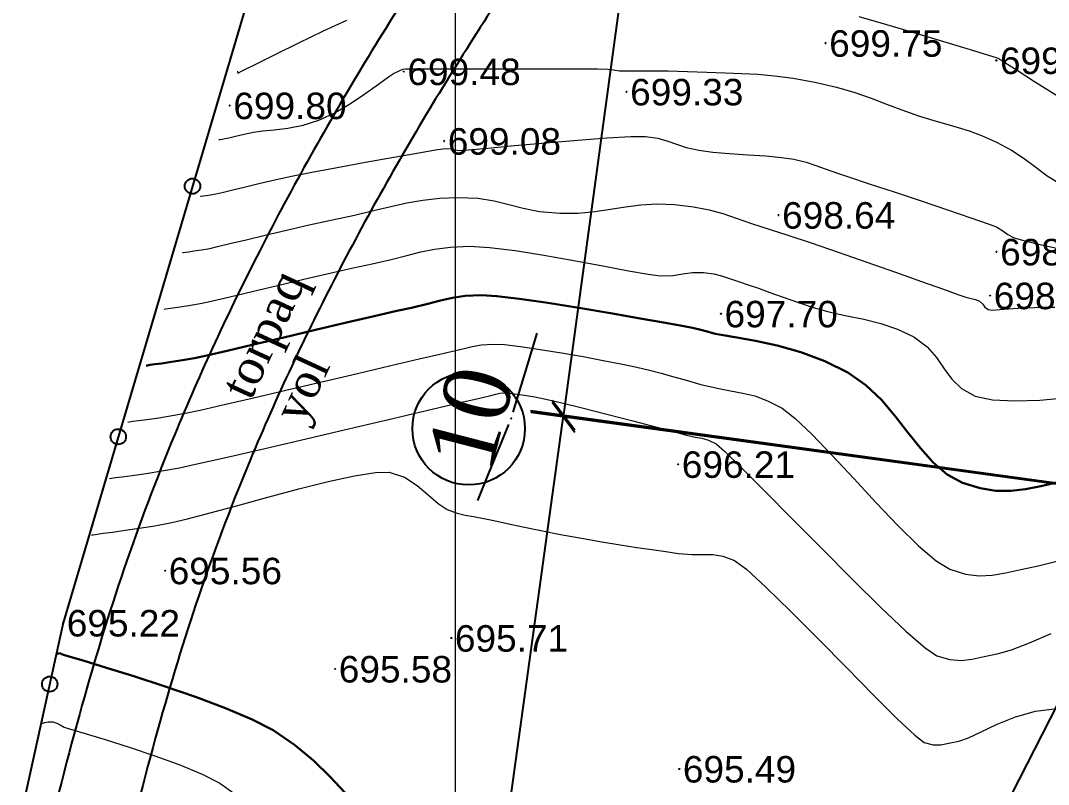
# Model space of a CAD drawing. Header units: feet. Extents: x 3381 to 684025, y 675186 to 4375940.
# Drawn here: x 682072.53 to 682111.31, y 4375722.53 to 4375751.35 of the extents above; entities that cross this region are included whole.
import ezdxf

# ---------------------------------------------------------------- set-up
doc = ezdxf.new("R2010")
doc.units = ezdxf.units.FT
doc.header["$MEASUREMENT"] = 0
doc.header["$PDMODE"] = 34
doc.header["$PDSIZE"] = 0.01
doc.linetypes.add('DUZ', pattern=[0])
doc.layers.get('0').update_dxf_attribs({"linetype": 'CONTINUOUS'})
doc.layers.get('Defpoints').update_dxf_attribs({"linetype": 'CONTINUOUS'})
for name, color, linetype in [('0_Point_Height', 2, 'CONTINUOUS'), ('0_Point_Point', 7, 'CONTINUOUS'), ('Layer8', 7, 'CONTINUOUS'), ('Lep-Stolb', 7, 'CONTINUOUS'), ('Yazilar', 7, 'CONTINUOUS')]:
    doc.layers.add(name, color=color, linetype=linetype)
for name, color, linetype, lineweight in [('ANA HORIZONTAL', 24, 'CONTINUOUS', 30), ('HORIZANTAL', 24, 'CONTINUOUS', 13), ('km setka', 170, 'CONTINUOUS', 15)]:
    doc.layers.add(name, color=color, linetype=linetype, lineweight=lineweight)
doc.styles.get("Standard").update_dxf_attribs({"font": 'arial.ttf', "height": 2})
doc.styles.add('style5', font='arialazlat.ttf', dxfattribs={"height": 400})
doc.dimstyles.new('ISO-25', dxfattribs={"dimtxt": 2, "dimasz": 1, "dimexe": 1.25, "dimexo": 0.625, "dimtad": 1, "dimtxsty": 'Standard', "dimblk": 'OBLIQUE', "dimcen": 2.5, "dimadec": 0, "dimazin": 0, "dimtfac": 1, "dimtmove": 0, "dimatfit": 3, "dimldrblk": 'OBLIQUE', "dimfxl": 1, "dimarcsym": 0})

# ---------------------------------------------------------------- blocks, each defined once
blk = doc.blocks.new('_Oblique')
at = {"color": 0, "linetype": 'ByBlock', "lineweight": -2}
blk.add_line((-0.5, -0.5), (0.5, 0.5), dxfattribs=at)
blk = doc.blocks.new('*D49')
at = {"color": 0, "lineweight": -2, "transparency": 16777216}
for p, q in [((682129.951, 4375746.543), (682126.341, 4375748.391)), ((682127.453, 4375747.822), (682084.453, 4375663.822)), ((682086.951, 4375662.543), (682083.341, 4375664.391))]:
    blk.add_line(p, q, dxfattribs=at)
at = {"layer": 'Defpoints', "color": 0, "lineweight": 18, "transparency": 16777216}
for p in [(682130.507, 4375746.258), (682084.453, 4375663.822), (682087.507, 4375662.258)]:
    blk.add_point(p, dxfattribs=at)
at = {"color": 0, "lineweight": -2, "transparency": 16777216}
for p, rotation in [((682127.453, 4375747.822), 62.89187712919826), ((682084.453, 4375663.822), 242.8918771291982)]:
    blk.add_blockref('_Oblique', p, dxfattribs=dict(at, rotation=rotation))
at = {"color": 0, "lineweight": 18, "transparency": 16777216, "insert": (682103.974, 4375705.964), "char_height": 2, "attachment_point": 5, "rotation": 62.8919}
blk.add_mtext('94,37', dxfattribs=at)
blk = doc.blocks.new('*D27')
at = {"color": 0, "lineweight": -2, "transparency": 16777216}
for p, q in [((682125.561, 4375738.405), (682118.647, 4375741.944)), ((682084.713, 4375672.911), (682119.76, 4375741.375)), ((682090.514, 4375669.942), (682083.601, 4375673.481))]:
    blk.add_line(p, q, dxfattribs=at)
at = {"layer": 'Defpoints', "color": 0, "lineweight": 18, "transparency": 16777216}
for p in [(682119.76, 4375741.375), (682126.117, 4375738.12), (682091.07, 4375669.657)]:
    blk.add_point(p, dxfattribs=at)
at = {"color": 0, "lineweight": -2, "transparency": 16777216}
for p, rotation in [((682119.76, 4375741.375), 62.89187712935262), ((682084.713, 4375672.911), 242.8918771293526)]:
    blk.add_blockref('_Oblique', p, dxfattribs=dict(at, rotation=rotation))
at = {"color": 0, "lineweight": 18, "transparency": 16777216, "insert": (682102.004, 4375710.301), "char_height": 2, "attachment_point": 5, "rotation": 62.8919}
blk.add_mtext('{\\fArial|b0|i0|c238|p34;77.0}', dxfattribs=at)
blk = doc.blocks.new('*D51')
at = {"color": 0, "lineweight": -2, "transparency": 16777216}
for p, q in [((682086.85, 4375691.674), (682093.015, 4375736.452)), ((682142.545, 4375729.632), (682091.777, 4375736.622)), ((682136.38, 4375684.854), (682085.612, 4375691.845))]:
    blk.add_line(p, q, dxfattribs=at)
at = {"layer": 'Defpoints', "color": 0, "lineweight": 18, "transparency": 16777216}
for p in [(682093.015, 4375736.452), (682143.164, 4375729.547), (682136.999, 4375684.769)]:
    blk.add_point(p, dxfattribs=at)
at = {"color": 0, "lineweight": -2, "transparency": 16777216}
for p, rotation in [((682093.015, 4375736.452), 82.16029596032769), ((682086.85, 4375691.674), 262.1602959603277)]:
    blk.add_blockref('_Oblique', p, dxfattribs=dict(at, rotation=rotation))
at = {"color": 0, "lineweight": 20, "transparency": 16777216, "insert": (682088.302, 4375714.288), "char_height": 2, "attachment_point": 5, "rotation": 82.1603}
blk.add_mtext('{\\fArial|b0|i0|c238|p34;45.20}', dxfattribs=at)
blk = doc.blocks.new('*D58')
at = {"color": 0, "lineweight": -2, "transparency": 16777216}
for p, q in [((682093.018, 4375736.387), (682101.309, 4375797.237)), ((682140.826, 4375791.852), (682100.07, 4375797.406)), ((682132.534, 4375731.002), (682091.779, 4375736.556))]:
    blk.add_line(p, q, dxfattribs=at)
at = {"layer": 'Defpoints', "color": 0, "lineweight": 18, "transparency": 16777216}
for p in [(682101.309, 4375797.237), (682141.445, 4375791.768), (682133.153, 4375730.918)]:
    blk.add_point(p, dxfattribs=at)
at = {"color": 0, "lineweight": -2, "transparency": 16777216}
for p, rotation in [((682101.309, 4375797.237), 82.24063511177357), ((682093.018, 4375736.387), 262.2406351117736)]:
    blk.add_blockref('_Oblique', p, dxfattribs=dict(at, rotation=rotation))
at = {"color": 0, "lineweight": 25, "transparency": 16777216, "insert": (682095.532, 4375767.034), "char_height": 2, "attachment_point": 5, "rotation": 82.2406}
blk.add_mtext('{\\fArial|b0|i0|c238|p34;61.40}', dxfattribs=at)

msp = doc.modelspace()

# ---------------------------------------------------------------- hatches: boundary and pattern name
at = {"lineweight": 25}
h = msp.add_hatch(dxfattribs=at)
h.set_pattern_fill('GRASS', color=3)
h.set_pattern_definition([(90, (1292.8779, 801.1559), (-0.707106781, 0.707106781), [0.1875, -1.226713563]), (45, (1292.8779, 801.1559), (-0.70710678119, 0.70710678119), [0.1875, -0.8125]), (135, (1292.8779, 801.1559), (-0.70710678119, -0.70710678119), [0.1875, -0.8125])])
edge = h.paths.add_edge_path(flags=16)
edge.add_arc((682105.84865, 4375677.65053), 3.56005, 0, 360)
edge = h.paths.add_edge_path()
edge.add_arc((682171.50499, 4375648.56641), 2.12139, 0, 360)
edge = h.paths.add_edge_path()
edge.add_line((682108.64083, 4375679.85909), (682113.17785, 4375679.2513))
edge.add_line((682113.17785, 4375679.2513), (682113.56487, 4375682.14026))
edge.add_line((682113.56487, 4375682.14026), (682106.23846, 4375683.12958))
edge.add_line((682106.23846, 4375683.12958), (682108.37957, 4375698.98567))
edge.add_line((682108.37957, 4375698.98567), (682116.75234, 4375697.85506))
edge.add_line((682116.75234, 4375697.85506), (682117.47927, 4375703.23835))
edge.add_line((682117.47927, 4375703.23835), (682112.82744, 4375703.90955))
edge.add_line((682112.82744, 4375703.90955), (682113.64144, 4375709.55112))
edge.add_line((682113.64144, 4375709.55112), (682121.76329, 4375708.39762))
edge.add_line((682121.76329, 4375708.39762), (682125.50927, 4375735.51285))
edge.add_line((682125.50927, 4375735.51285), (682125.60219, 4375736.20243))
edge.add_line((682125.60219, 4375736.20243), (682125.33204, 4375735.70925))
edge.add_line((682125.33204, 4375735.70925), (682087.79442, 4375662.37994))
edge.add_line((682087.79442, 4375662.37994), (682179.38919, 4375634.50327))
edge.add_line((682179.38919, 4375634.50327), (682211.24714, 4375715.14369))
edge.add_line((682211.24714, 4375715.14369), (682204.13671, 4375717.86497))
edge.add_line((682204.13671, 4375717.86497), (682202.38248, 4375713.28135))
edge.add_line((682202.38248, 4375713.28135), (682194.01839, 4375716.21455))
edge.add_arc((682353.44716, 4375651.32986), 172.12656, 157.8545463, 159.3177752)
edge.add_line((682192.41352, 4375712.12231), (682205.77828, 4375710.32554))
edge.add_line((682205.77828, 4375710.32554), (682205.03612, 4375705.07767))
edge.add_line((682205.03612, 4375705.07767), (682191.70717, 4375706.88497))
edge.add_arc((682192.00748, 4375703.74409), 3.15521, 95.461516, 167.592502)
edge.add_line((682188.92597, 4375704.42203), (682188.92597, 4375703.46651))
edge.add_line((682188.92597, 4375703.46651), (682190.59285, 4375703.86026))
edge.add_line((682190.59285, 4375703.86026), (682196.1848, 4375702.88131))
edge.add_line((682196.1848, 4375702.88131), (682194.23476, 4375689.69784))
edge.add_line((682194.23476, 4375689.69784), (682194.01539, 4375689.69784))
edge.add_line((682194.01539, 4375689.69784), (682188.92597, 4375690.41529))
edge.add_line((682188.92597, 4375690.41529), (682189.53759, 4375695.78319))
edge.add_line((682189.53759, 4375695.78319), (682194.64022, 4375695.08381))
edge.add_line((682194.64022, 4375695.08381), (682194.99134, 4375697.64556))
edge.add_line((682194.99134, 4375697.64556), (682189.81164, 4375698.35551))
edge.add_line((682189.81164, 4375698.35551), (682190.40706, 4375703.44416))
edge.add_line((682190.40706, 4375703.44416), (682188.82623, 4375703.23511))
edge.add_line((682188.82623, 4375703.23511), (682186.77022, 4375687.26853))
edge.add_line((682186.77022, 4375687.26853), (682195.50641, 4375686.05974))
edge.add_line((682195.50641, 4375686.05974), (682194.6758, 4375678.70417))
edge.add_line((682194.6758, 4375678.70417), (682185.8926, 4375679.91946))
edge.add_line((682185.8926, 4375679.91946), (682185.51355, 4375677.26908))
edge.add_line((682185.51355, 4375677.26908), (682179.38594, 4375678.07251))
edge.add_arc((682178.94963, 4375668.08203), 10, 87.499348, 110.778603)
edge.add_line((682175.40205, 4375677.43161), (682185.15133, 4375676.00548))
edge.add_line((682185.15133, 4375676.00548), (682184.52449, 4375672.51119))
edge.add_line((682184.52449, 4375672.51119), (682181.21386, 4375673.03668))
edge.add_line((682181.21386, 4375673.03668), (682181.60716, 4375676.11085))
edge.add_line((682181.60716, 4375676.11085), (682179.07598, 4375676.44567))
edge.add_line((682179.07598, 4375676.44567), (682178.67102, 4375673.38414))
edge.add_line((682178.67102, 4375673.38414), (682175.34696, 4375673.82383))
edge.add_line((682175.34696, 4375673.82383), (682175.69974, 4375676.92142))
edge.add_line((682175.69974, 4375676.92142), (682174.90535, 4375677.22773))
edge.add_arc((682179.11889, 4375667.86943), 10.26312, 114.239473, 179.009552)
edge.add_line((682168.8573, 4375668.04684), (682168.50755, 4375665.41112))
edge.add_line((682168.50755, 4375665.41112), (682165.52104, 4375665.73781))
edge.add_line((682165.52104, 4375665.73781), (682164.64008, 4375660.87508))
edge.add_line((682164.64008, 4375660.87508), (682155.93104, 4375662.08826))
edge.add_line((682155.93104, 4375662.08826), (682156.6183, 4375666.98879))
edge.add_line((682156.6183, 4375666.98879), (682149.69258, 4375667.90781))
edge.add_line((682149.69258, 4375667.90781), (682150.12707, 4375671.18217))
edge.add_arc((682147.15314, 4375671.5768), 3, 352.441183, 442.140201)
edge.add_line((682147.56339, 4375674.54862), (682135.67766, 4375676.1894))
edge.add_line((682135.67766, 4375676.1894), (682134.40637, 4375666.77204))
edge.add_line((682134.40637, 4375666.77204), (682127.10306, 4375667.7505))
edge.add_line((682127.10306, 4375667.7505), (682128.35698, 4375677.19999))
edge.add_line((682128.35698, 4375677.19999), (682125.34172, 4375677.62181))
edge.add_line((682125.34172, 4375677.62181), (682124.08043, 4375668.11674))
edge.add_line((682124.08043, 4375668.11674), (682122.65018, 4375668.39147))
edge.add_line((682122.65018, 4375668.39147), (682111.9298, 4375669.93498))
edge.add_line((682111.9298, 4375669.93498), (682112.97868, 4375677.76458))
edge.add_line((682112.97868, 4375677.76458), (682109.35793, 4375678.24963))
edge.add_arc((682105.84865, 4375677.65053), 3.56005, 9.687955, 38.343389)

# ---------------------------------------------------------------- linework, layer by layer
at = {"linetype": 'Continuous'}
for p, q in [((682083.37443, 4375759.81322, 701.692), (682074.13843, 4375728.62322, 695.222)), ((682074.13843, 4375728.62322, 695.222), (682070.13743, 4375710.39222, 691.756))]:
    msp.add_line(p, q, dxfattribs=at)
for centre in [(682079.01816, 4375745.1021, 698.64035), (682076.21813, 4375735.64639, 696.67887), (682073.63136, 4375726.31271, 694.78274)]:
    msp.add_circle(centre, 0.29093, dxfattribs=at)
at = {"color": 7, "linetype": 'DUZ', "lineweight": 25}
msp.add_circle((682089.43787, 4375735.95172), 2.12139, dxfattribs=at)
at = {"linetype": 'Continuous'}
for points, knots in [([(682144.2371, 4375847.69828), (682140.29707, 4375843.93476), (682139.76844, 4375843.8841), (682138.1795, 4375843.72455), (682137.11618, 4375843.60815), (682134.16459, 4375843.20137), (682132.28721, 4375842.84728), (682129.50944, 4375841.96905), (682128.55818, 4375841.59843), (682127.06742, 4375840.86053), (682126.50774, 4375840.54444), (682125.34719, 4375839.7892), (682124.75925, 4375839.34203), (682123.64409, 4375838.3926), (682123.11455, 4375837.88911), (682121.87222, 4375836.61759), (682121.1822, 4375835.83127), (682120.07163, 4375834.51295), (682119.63766, 4375833.98302), (682118.78112, 4375832.9366), (682118.35626, 4375832.41599), (682117.09011, 4375830.86076), (682116.25725, 4375829.83274), (682113.77786, 4375826.76516), (682112.15055, 4375824.74214), (682109.24161, 4375821.14688), (682107.96531, 4375819.57649), (682105.9296, 4375817.09787), (682105.18796, 4375816.20007), (682103.7552, 4375814.47859), (682103.06621, 4375813.65622), (682101.83801, 4375812.20181), (682101.3039, 4375811.57299), (682099.93488, 4375809.97161), (682099.06121, 4375808.96653), (682097.6296, 4375807.02532), (682097.04287, 4375806.11502), (682096.27726, 4375804.46159), (682096.02846, 4375803.75824), (682095.7949, 4375802.63578), (682095.74076, 4375802.24251), (682095.6925, 4375801.44855), (682095.69769, 4375801.05288), (682095.81731, 4375799.45328), (682096.13245, 4375798.28), (682096.84504, 4375796.43621), (682097.18126, 4375795.72893), (682097.90715, 4375794.39278), (682098.29835, 4375793.76113), (682099.58602, 4375791.83852), (682100.53351, 4375790.64489), (682101.99756, 4375788.71109), (682102.54847, 4375787.96048), (682103.54946, 4375786.42926), (682103.99705, 4375785.65223), (682104.66704, 4375784.18163), (682104.90856, 4375783.49474), (682105.2539, 4375782.05931), (682105.35849, 4375781.31761), (682105.43659, 4375779.72053), (682105.39002, 4375778.86657), (682105.12613, 4375777.18655), (682104.9097, 4375776.35567), (682104.11395, 4375774.12164), (682103.3823, 4375772.76934), (682101.90954, 4375770.62195), (682101.25568, 4375769.79366), (682099.8649, 4375768.18612), (682099.12595, 4375767.40306), (682097.6244, 4375765.85115), (682096.86272, 4375765.08242), (682095.54027, 4375763.69749), (682094.97594, 4375763.08956), (682093.88113, 4375761.83702), (682093.35256, 4375761.19774), (682091.81294, 4375759.25084), (682090.84789, 4375757.91422), (682089.14861, 4375755.4504), (682088.40069, 4375754.32901), (682086.93143, 4375752.06003), (682086.21268, 4375750.91376), (682084.11186, 4375747.43948), (682082.7852, 4375745.07599), (682080.38948, 4375740.38692), (682079.31023, 4375738.06646), (682077.64653, 4375734.04156), (682077.01015, 4375732.35781), (682075.85186, 4375728.9521), (682075.32971, 4375727.23479), (682074.31638, 4375723.60658), (682073.83398, 4375721.69403), (682073.05055, 4375718.40156), (682072.73537, 4375717.0245), (682072.12211, 4375714.25992), (682071.8269, 4375712.87189), (682071.40237, 4375710.69926), (682071.25651, 4375709.92443), (682071.01815, 4375708.52395), (682070.92279, 4375707.90521), (682070.6827, 4375705.94091), (682070.60708, 4375704.59715), (682070.60955, 4375701.5807), (682070.73105, 4375699.90873), (682071.17097, 4375696.61696), (682071.48729, 4375694.99789), (682072.12733, 4375692.28219), (682072.4207, 4375691.17378), (682072.98571, 4375689.17575), (682073.25166, 4375688.28289), (682073.74463, 4375686.66938), (682073.9706, 4375685.93864), (682074.46629, 4375684.46529), (682074.73554, 4375683.7249), (682075.19132, 4375682.63384), (682075.34793, 4375682.28101), (682075.85045, 4375681.22715), (682076.21174, 4375680.56605), (682076.89272, 4375679.29623), (682077.21256, 4375678.68703), (682077.61114, 4375677.78522), (682077.73215, 4375677.48084), (682077.91917, 4375676.92728), (682077.98956, 4375676.67996), (682078.11248, 4375676.15587), (682078.16452, 4375675.88265), (682078.29851, 4375675.04651), (682078.36116, 4375674.45563), (682076.17623, 4375670.04245)], [0, 0, 0, 0, 1.50418249, 1.50418249, 4.51254746, 4.51254746, 9.89702319, 9.89702319, 12.79583428, 12.79583428, 14.60405864, 14.60405864, 16.66224442, 16.66224442, 18.7204302, 18.7204302, 21.69220953, 21.69220953, 23.69053724, 23.69053724, 25.68886496, 25.68886496, 29.68552039, 29.68552039, 37.67883125, 37.67883125, 43.85862334, 43.85862334, 47.33872292, 47.33872292, 50.47918144, 50.47918144, 52.8430932, 52.8430932, 56.45242189, 56.45242189, 59.34335298, 59.34335298, 61.30171676, 61.30171676, 62.31071449, 62.31071449, 63.31971222, 63.31971222, 66.42673932, 66.42673932, 68.50177048, 68.50177048, 70.57680165, 70.57680165, 75.09225917, 75.09225917, 77.98438324, 77.98438324, 80.8765073, 80.8765073, 83.36814814, 83.36814814, 85.85978899, 85.85978899, 88.69384556, 88.69384556, 91.52790213, 91.52790213, 96.50440373, 96.50440373, 99.81374781, 99.81374781, 103.12309189, 103.12309189, 106.35990714, 106.35990714, 108.77868165, 108.77868165, 111.19745617, 111.19745617, 116.03500519, 116.03500519, 120.02585804, 120.02585804, 124.01671089, 124.01671089, 131.99841659, 131.99841659, 139.53884338, 139.53884338, 144.84051633, 144.84051633, 150.14218929, 150.14218929, 155.992549, 155.992549, 160.21259926, 160.21259926, 164.43264953, 164.43264953, 166.77754007, 166.77754007, 168.58402847, 168.58402847, 172.42370481, 172.42370481, 177.22117892, 177.22117892, 182.01865303, 182.01865303, 185.38454571, 185.38454571, 188.14037737, 188.14037737, 190.39729052, 190.39729052, 192.65420367, 192.65420367, 193.73588978, 193.73588978, 195.899262, 195.899262, 198.06263421, 198.06263421, 199.19008418, 199.19008418, 200.13488005, 200.13488005, 201.07967592, 201.07967592, 202.92393297, 202.92393297, 202.92393297, 202.92393297]), ([(682148.13984, 4375841.22832), (682140.57789, 4375840.94793), (682140.04842, 4375840.89718), (682138.47082, 4375840.73861), (682137.4335, 4375840.6244), (682134.63311, 4375840.23599), (682132.92502, 4375839.90516), (682130.50767, 4375839.13685), (682129.69966, 4375838.8184), (682128.45043, 4375838.19611), (682127.98173, 4375837.92825), (682126.83305, 4375837.16997), (682126.16226, 4375836.62399), (682124.85191, 4375835.40001), (682124.21459, 4375834.72372), (682122.95098, 4375833.28867), (682122.32501, 4375832.52911), (682120.17786, 4375829.90807), (682118.69893, 4375828.08249), (682115.77137, 4375824.45718), (682114.32202, 4375822.65654), (682109.93506, 4375817.23432), (682106.95843, 4375813.59228), (682103.2393, 4375809.2193), (682102.75495, 4375808.65667), (682101.81337, 4375807.54728), (682101.3572, 4375806.99742), (682100.36985, 4375805.70849), (682099.87251, 4375804.97277), (682099.18603, 4375803.6539), (682098.95911, 4375803.06796), (682098.77073, 4375802.228), (682098.73184, 4375801.96773), (682098.69553, 4375801.43902), (682098.69754, 4375801.1633), (682098.78158, 4375800.05347), (682099.01209, 4375799.15107), (682099.56336, 4375797.72454), (682099.80816, 4375797.19627), (682100.34562, 4375796.1762), (682100.63968, 4375795.68129), (682101.7233, 4375794.00084), (682102.6157, 4375792.85456), (682104.13396, 4375790.8635), (682104.74698, 4375790.04798), (682105.91683, 4375788.31199), (682106.47203, 4375787.39429), (682107.21844, 4375785.84017), (682107.46508, 4375785.24472), (682107.87509, 4375784.01009), (682108.03633, 4375783.37933), (682108.39323, 4375781.46499), (682108.46252, 4375780.1595), (682108.29199, 4375777.75846), (682108.09094, 4375776.66363), (682107.48914, 4375774.55318), (682107.08798, 4375773.53399), (682106.13389, 4375771.59502), (682105.58229, 4375770.67422), (682104.20193, 4375768.65865), (682103.3384, 4375767.59373), (682101.55387, 4375765.58768), (682100.63311, 4375764.64262), (682098.96706, 4375762.9364), (682098.21721, 4375762.1701), (682097.04051, 4375760.89488), (682096.5956, 4375760.39146), (682095.72367, 4375759.35623), (682095.29759, 4375758.82711), (682094.0432, 4375757.21068), (682093.23881, 4375756.09424), (682091.71197, 4375753.88537), (682090.98519, 4375752.79773), (682089.56394, 4375750.60876), (682088.86917, 4375749.50432), (682086.83959, 4375746.1613), (682085.55953, 4375743.89304), (682083.18277, 4375739.27737), (682082.08616, 4375736.92993), (682080.43219, 4375732.92666), (682079.81545, 4375731.29268), (682078.693, 4375727.98517), (682078.18429, 4375726.30813), (682077.18685, 4375722.72576), (682076.70716, 4375720.81636), (682075.93606, 4375717.56267), (682075.62984, 4375716.22284), (682075.0382, 4375713.54989), (682074.75509, 4375712.21519), (682074.33998, 4375710.0889), (682074.19074, 4375709.29426), (682073.95771, 4375707.9064), (682073.86855, 4375707.30854), (682073.73143, 4375706.11511), (682073.68185, 4375705.51473), (682073.58717, 4375703.70644), (682073.59617, 4375702.49135), (682073.78528, 4375699.3577), (682074.06557, 4375697.44874), (682074.85544, 4375693.6417), (682075.36276, 4375691.74259), (682076.1087, 4375689.20227), (682076.30257, 4375688.56123), (682076.69561, 4375687.28328), (682076.89327, 4375686.65421), (682077.28818, 4375685.49172), (682077.48301, 4375684.95547), (682077.83466, 4375684.08156), (682077.98278, 4375683.73675), (682078.26454, 4375683.1298), (682078.39613, 4375682.86391), (682078.67573, 4375682.32033), (682078.82252, 4375682.0448), (682079.27361, 4375681.20401), (682079.58894, 4375680.62482), (682080.11413, 4375679.55305), (682080.33102, 4375679.07318), (682080.65067, 4375678.23002), (682080.76811, 4375677.87711), (682080.96495, 4375677.15828), (682081.04315, 4375676.80107), (682081.23749, 4375675.74247), (682081.31422, 4375675.05395), (682081.39258, 4375674.31233), (682081.40108, 4375674.23118), (682083.13525, 4375669.9191)], [0, 0, 0, 0, 1.51957611, 1.51957611, 4.55872833, 4.55872833, 9.9305937, 9.9305937, 12.83759759, 12.83759759, 14.69894656, 14.69894656, 17.5962721, 17.5962721, 20.49359765, 20.49359765, 23.43076478, 23.43076478, 30.54060622, 30.54060622, 37.65044766, 37.65044766, 51.87013054, 51.87013054, 53.94334194, 53.94334194, 56.01655335, 56.01655335, 58.83977512, 58.83977512, 61.18670147, 61.18670147, 62.25702302, 62.25702302, 63.32734457, 63.32734457, 66.42634071, 66.42634071, 68.26824966, 68.26824966, 70.11015862, 70.11015862, 74.62152986, 74.62152986, 77.5950003, 77.5950003, 80.56847075, 80.56847075, 82.30435529, 82.30435529, 84.04023983, 84.04023983, 87.51200891, 87.51200891, 90.50402704, 90.50402704, 93.49604516, 93.49604516, 96.48806328, 96.48806328, 100.37217303, 100.37217303, 104.25628277, 104.25628277, 107.51770119, 107.51770119, 109.61842715, 109.61842715, 111.71915311, 111.71915311, 115.92060502, 115.92060502, 119.85879174, 119.85879174, 123.79697846, 123.79697846, 131.6733519, 131.6733519, 139.55348137, 139.55348137, 144.89442108, 144.89442108, 150.2353608, 150.2353608, 156.19039195, 156.19039195, 160.321983, 160.321983, 164.45357405, 164.45357405, 166.89996081, 166.89996081, 168.79712584, 168.79712584, 170.69429086, 170.69429086, 174.48862091, 174.48862091, 180.48890562, 180.48890562, 186.48919033, 186.48919033, 188.50869587, 188.50869587, 190.52820141, 190.52820141, 192.32294697, 192.32294697, 193.52533008, 193.52533008, 194.47871195, 194.47871195, 195.43209382, 195.43209382, 197.33885755, 197.33885755, 198.78437633, 198.78437633, 199.75902855, 199.75902855, 200.73368078, 200.73368078, 202.68298523, 202.68298523, 202.92393297, 202.92393297, 202.92393297, 202.92393297])]:
    msp.add_open_spline(points, degree=3, knots=knots, dxfattribs=at)
at = {"layer": '0_Point_Point'}
for p in [(682102.90443, 4375750.49822, 699.754), (682109.34743, 4375749.84622, 699.981), (682086.99143, 4375749.42822, 699.481), (682095.39543, 4375748.66222, 699.328), (682080.42343, 4375748.14322, 699.802), (682088.51543, 4375746.80322, 699.076), (682101.12843, 4375744.01222, 698.637), (682109.35543, 4375742.62522, 698.853), (682109.11443, 4375740.97322, 698.58), (682098.95643, 4375740.28822, 697.697), (682091.04643, 4375736.33722, 696.239), (682097.34443, 4375734.60822, 696.212), (682077.98543, 4375730.59522, 695.562), (682074.13843, 4375728.62322, 695.222), (682088.78243, 4375728.05122, 695.714), (682084.40243, 4375726.88722, 695.582), (682097.38343, 4375723.11322, 695.487)]:
    msp.add_point(p, dxfattribs=at)
at = {"layer": 'ANA HORIZONTAL', "color": 32, "lineweight": 30}
for points, elevation in [([(682077.26446, 4375738.33208), (682077.31437, 4375738.33966), (682077.42023, 4375738.355), (682077.59405, 4375738.37899), (682077.8535, 4375738.41425), (682078.22158, 4375738.46672), (682078.63734, 4375738.53252), (682079.09978, 4375738.61599), (682079.55531, 4375738.71439), (682080.32517, 4375738.89112), (682081.3233, 4375739.12468), (682082.46365, 4375739.39357), (682083.66016, 4375739.67629), (682084.82678, 4375739.95135), (682085.87746, 4375740.19725), (682086.72615, 4375740.39248), (682087.28679, 4375740.51555), (682087.89516, 4375740.65541), (682088.37936, 4375740.78165), (682088.82284, 4375740.88533), (682089.30905, 4375740.9575), (682089.92144, 4375740.98919), (682090.49072, 4375740.95316), (682091.35532, 4375740.84813), (682092.4225, 4375740.69284), (682093.59956, 4375740.50601), (682094.79377, 4375740.30638), (682095.9124, 4375740.11267), (682096.86274, 4375739.94361), (682097.55207, 4375739.81794), (682097.88766, 4375739.75438), (682098.19575, 4375739.68548), (682098.4382, 4375739.6203), (682098.74258, 4375739.53472), (682099.03665, 4375739.48007), (682099.55956, 4375739.39618), (682100.25815, 4375739.2697), (682101.07927, 4375739.08723), (682101.96978, 4375738.83542), (682102.87652, 4375738.50089), (682103.74635, 4375738.07027), (682104.42239, 4375737.59396), (682105.00862, 4375737.03417), (682105.53059, 4375736.42646), (682106.01385, 4375735.80637), (682106.48393, 4375735.20942), (682106.96638, 4375734.67117), (682107.48674, 4375734.22716), (682108.07055, 4375733.91292), (682108.73686, 4375733.70477), (682109.33197, 4375733.60913), (682109.88975, 4375733.6049), (682110.44409, 4375733.671), (682111.02886, 4375733.78633), (682111.67794, 4375733.92981)], 697.5), ([(682073.88216, 4375727.45552), (682073.88839, 4375727.45655), (682073.91266, 4375727.46095), (682073.9639, 4375727.46957), (682074.01877, 4375727.47405), (682074.08341, 4375727.4467), (682074.14899, 4375727.41427), (682074.36183, 4375727.35263), (682074.92964, 4375727.18631), (682075.77166, 4375726.93294), (682076.80715, 4375726.61009), (682077.95536, 4375726.23537), (682079.13553, 4375725.82639), (682080.26693, 4375725.40074), (682081.26879, 4375724.97602), (682082.06037, 4375724.56983), (682082.86354, 4375724.02535), (682083.57997, 4375723.42555), (682084.21386, 4375722.81253), (682084.76942, 4375722.2284)], 695)]:
    msp.add_lwpolyline(points, dxfattribs=dict(at, elevation=elevation))
at = {"layer": 'HORIZANTAL', "color": 32, "linetype": 'Continuous', "lineweight": 13}
for points, elevation in [([(682104.163, 4375751.50314), (682104.99068, 4375751.26214), (682106.0551, 4375750.94915), (682107.19102, 4375750.61252), (682108.23324, 4375750.30055), (682109.01654, 4375750.06157), (682109.37569, 4375749.94391), (682109.54445, 4375749.85716), (682109.67135, 4375749.77236), (682109.83146, 4375749.66643), (682110.13663, 4375749.47249), (682110.78931, 4375749.05608), (682111.65465, 4375748.50562)], 700), ([(682080.71838, 4375749.43432), (682080.71976, 4375749.42614), (682080.72621, 4375749.38979), (682080.73258, 4375749.3658), (682080.92208, 4375749.46164), (682081.42854, 4375749.71775), (682082.16302, 4375750.08494), (682083.03657, 4375750.51405), (682083.96023, 4375750.95588), (682084.84506, 4375751.36126)], 700), ([(682080.009, 4375746.8561), (682080.02315, 4375746.85821), (682080.06358, 4375746.86398), (682080.14274, 4375746.8755), (682080.24978, 4375746.89334), (682080.38295, 4375746.92474), (682080.63617, 4375746.98658), (682080.96471, 4375747.06411), (682081.32383, 4375747.14255), (682081.66657, 4375747.18868), (682082.10554, 4375747.22767), (682082.61971, 4375747.28792), (682083.18805, 4375747.39783), (682083.78952, 4375747.58581), (682084.34085, 4375747.84773), (682084.93737, 4375748.20044), (682085.52043, 4375748.58559), (682086.03143, 4375748.94483), (682086.41171, 4375749.2198), (682086.60267, 4375749.35217), (682086.83496, 4375749.46499), (682086.96035, 4375749.51747), (682087.05299, 4375749.52301), (682087.37598, 4375749.52363), (682088.22205, 4375749.52491), (682089.41978, 4375749.5264), (682090.79775, 4375749.52763), (682092.18453, 4375749.52814), (682093.40869, 4375749.52745), (682094.29881, 4375749.52512), (682094.68347, 4375749.52066), (682094.84356, 4375749.49999), (682094.96995, 4375749.47429), (682095.13004, 4375749.45264), (682095.34207, 4375749.44872), (682095.74886, 4375749.45007), (682096.30559, 4375749.45146), (682096.96744, 4375749.44765), (682097.6896, 4375749.43341), (682098.42723, 4375749.40352), (682099.11341, 4375749.37325), (682099.7396, 4375749.35082), (682100.34862, 4375749.32043), (682100.98325, 4375749.26626), (682101.6863, 4375749.17251), (682102.50058, 4375749.02334), (682103.31288, 4375748.8332), (682104.00788, 4375748.62961), (682104.62513, 4375748.41646), (682105.20418, 4375748.19761), (682105.7846, 4375747.97694), (682106.40596, 4375747.75831), (682106.99289, 4375747.57527), (682107.47625, 4375747.43896), (682107.90489, 4375747.31969), (682108.32764, 4375747.18775), (682108.79334, 4375747.01344), (682109.35084, 4375746.76706), (682109.91534, 4375746.46183), (682110.39616, 4375746.13951), (682110.83332, 4375745.81322), (682111.26683, 4375745.49606), (682111.7367, 4375745.20115)], 699.5), ([(682079.32287, 4375744.72509), (682079.35224, 4375744.7295), (682079.41681, 4375744.73859), (682079.52808, 4375744.75372), (682079.70277, 4375744.77905), (682079.96228, 4375744.824), (682080.18303, 4375744.87373), (682080.54415, 4375744.96156), (682081.01676, 4375745.07708), (682081.57196, 4375745.2099), (682082.18086, 4375745.34961), (682082.81457, 4375745.4858), (682083.52314, 4375745.62558), (682084.47556, 4375745.80547), (682085.54864, 4375746.00308), (682086.61916, 4375746.19602), (682087.5639, 4375746.36189), (682088.25966, 4375746.4783), (682088.58323, 4375746.52285), (682088.7645, 4375746.50562), (682088.90861, 4375746.46909), (682089.09086, 4375746.44417), (682089.42046, 4375746.46791), (682090.15625, 4375746.53531), (682091.17342, 4375746.63068), (682092.34715, 4375746.73834), (682093.55265, 4375746.8426), (682094.66509, 4375746.92778), (682095.55966, 4375746.97821), (682096.11156, 4375746.97818), (682096.58048, 4375746.90782), (682096.94773, 4375746.80468), (682097.28104, 4375746.6844), (682097.64814, 4375746.56262), (682098.11674, 4375746.45499), (682098.64436, 4375746.38568), (682099.28275, 4375746.33169), (682099.96998, 4375746.28558), (682100.64415, 4375746.23989), (682101.24332, 4375746.18719), (682101.70559, 4375746.12003), (682102.17476, 4375746.00583), (682102.53383, 4375745.88648), (682102.88946, 4375745.75087), (682103.34829, 4375745.58793), (682103.80254, 4375745.43809), (682104.54985, 4375745.19138), (682105.48604, 4375744.88154), (682106.50696, 4375744.54231), (682107.50842, 4375744.20742), (682108.38626, 4375743.91063), (682109.0363, 4375743.68566), (682109.35439, 4375743.56626), (682109.5954, 4375743.42124), (682109.77579, 4375743.28249), (682110.02057, 4375743.15151), (682110.33524, 4375743.06066), (682110.94072, 4375742.91278), (682111.73892, 4375742.73207)], 699), ([(682078.63673, 4375742.59409), (682078.67219, 4375742.59945), (682078.74846, 4375742.61037), (682078.87609, 4375742.6278), (682079.07057, 4375742.65461), (682079.35194, 4375742.69731), (682079.67478, 4375742.75466), (682079.96691, 4375742.81968), (682080.43139, 4375742.93192), (682081.03869, 4375743.08073), (682081.75927, 4375743.25548), (682082.56358, 4375743.44554), (682083.42211, 4375743.64028), (682084.30531, 4375743.82905), (682085.12824, 4375744.00891), (682085.8474, 4375744.17978), (682086.49545, 4375744.33536), (682087.10502, 4375744.46932), (682087.70875, 4375744.57534), (682088.3393, 4375744.6471), (682089.0293, 4375744.6783), (682089.78705, 4375744.6459), (682090.4031, 4375744.54767), (682090.94876, 4375744.41289), (682091.49534, 4375744.27083), (682092.11418, 4375744.15076), (682092.87657, 4375744.08195), (682093.57116, 4375744.08681), (682094.20018, 4375744.14354), (682094.78767, 4375744.22946), (682095.35767, 4375744.32187), (682095.93424, 4375744.39806), (682096.54141, 4375744.43535), (682097.20322, 4375744.41105), (682097.92539, 4375744.32387), (682098.50989, 4375744.20864), (682099.02377, 4375744.06547), (682099.53404, 4375743.89448), (682100.10773, 4375743.69578), (682100.81187, 4375743.46947), (682101.47449, 4375743.2577), (682102.35556, 4375742.96145), (682103.37835, 4375742.60916), (682104.46614, 4375742.22926), (682105.54217, 4375741.8502), (682106.52972, 4375741.50042), (682107.35205, 4375741.20836), (682107.93243, 4375741.00246), (682108.19411, 4375740.91116), (682108.39512, 4375740.86017), (682108.55877, 4375740.82421), (682108.71679, 4375740.75819), (682108.83581, 4375740.65), (682108.91549, 4375740.53743), (682109.0371, 4375740.45024), (682109.215, 4375740.4283), (682109.47871, 4375740.44379), (682109.805, 4375740.4734), (682110.17067, 4375740.49382), (682110.47773, 4375740.50634), (682110.80298, 4375740.52398), (682111.15872, 4375740.53612), (682111.55729, 4375740.53216)], 698.5), ([(682077.9506, 4375740.46309), (682077.99968, 4375740.4705), (682078.10523, 4375740.48561), (682078.28187, 4375740.50974), (682078.55104, 4375740.54685), (682078.94046, 4375740.60595), (682079.38728, 4375740.68532), (682079.77783, 4375740.77061), (682080.42729, 4375740.92223), (682081.26484, 4375741.12137), (682082.2197, 4375741.34926), (682083.22105, 4375741.58709), (682084.19809, 4375741.81607), (682085.08003, 4375742.01741), (682085.79605, 4375742.1723), (682086.51923, 4375742.33604), (682087.10851, 4375742.48803), (682087.63133, 4375742.62103), (682088.15512, 4375742.72781), (682088.74732, 4375742.80112), (682089.47537, 4375742.83374), (682090.22456, 4375742.79269), (682091.18742, 4375742.67195), (682092.27843, 4375742.49734), (682093.41206, 4375742.29467), (682094.50279, 4375742.08976), (682095.46508, 4375741.90843), (682096.21343, 4375741.77648), (682096.66229, 4375741.71973), (682097.1355, 4375741.73503), (682097.51902, 4375741.79197), (682097.88232, 4375741.84383), (682098.29488, 4375741.84391), (682098.68257, 4375741.79059), (682098.98184, 4375741.71351), (682099.27805, 4375741.61281), (682099.65655, 4375741.48862), (682099.98378, 4375741.38186), (682100.36728, 4375741.2463), (682100.80595, 4375741.08731), (682101.2987, 4375740.91025), (682101.84446, 4375740.72045), (682102.44213, 4375740.52328), (682103.07219, 4375740.35126), (682103.7115, 4375740.21358), (682104.35359, 4375740.08065), (682104.99195, 4375739.92285), (682105.62011, 4375739.71058), (682106.23157, 4375739.41423), (682106.73549, 4375739.03951), (682107.09445, 4375738.62987), (682107.3821, 4375738.21227), (682107.67211, 4375737.81371), (682108.03813, 4375737.46115), (682108.55383, 4375737.18158), (682109.20563, 4375737.03961), (682110.04636, 4375736.9978), (682110.98567, 4375737.03033), (682111.9332, 4375737.11142)], 698), ([(682076.57833, 4375736.20108), (682076.63907, 4375736.2103), (682076.76793, 4375736.22897), (682076.9795, 4375736.25817), (682077.2953, 4375736.3011), (682077.74333, 4375736.36496), (682078.2494, 4375736.44506), (682078.81228, 4375736.54665), (682079.31165, 4375736.65369), (682080.1594, 4375736.84625), (682081.26632, 4375737.10261), (682082.5432, 4375737.40104), (682083.90082, 4375737.71983), (682085.24997, 4375738.03725), (682086.50143, 4375738.33158), (682087.56598, 4375738.58109), (682088.35442, 4375738.76407), (682088.77752, 4375738.8588), (682089.22278, 4375738.96323), (682089.57062, 4375739.05271), (682089.91941, 4375739.1167), (682090.36751, 4375739.14464), (682090.78535, 4375739.12067), (682091.39264, 4375739.04939), (682092.1295, 4375738.94268), (682092.93604, 4375738.81244), (682093.7524, 4375738.67056), (682094.51869, 4375738.52893), (682095.17504, 4375738.39944), (682095.77731, 4375738.27059), (682096.2651, 4375738.15568), (682096.69483, 4375738.04405), (682097.12291, 4375737.92504), (682097.60577, 4375737.788), (682098.19982, 4375737.62226), (682098.80814, 4375737.47626), (682099.32321, 4375737.38), (682099.78554, 4375737.29518), (682100.23563, 4375737.1835), (682100.71399, 4375737.00664), (682101.26113, 4375736.72631), (682101.74948, 4375736.35209), (682102.39231, 4375735.73661), (682103.1464, 4375734.95096), (682103.96854, 4375734.06621), (682104.81551, 4375733.15347), (682105.64409, 4375732.28382), (682106.41106, 4375731.52834), (682107.07319, 4375730.95813), (682107.58727, 4375730.64426), (682108.17776, 4375730.46675), (682108.69977, 4375730.40308), (682109.19459, 4375730.42754), (682109.70351, 4375730.51443), (682110.2678, 4375730.63806), (682110.92875, 4375730.77272), (682111.62454, 4375730.94703)], 697), ([(682075.89219, 4375734.07007), (682075.96378, 4375734.08094), (682076.11563, 4375734.10294), (682076.36496, 4375734.13735), (682076.73711, 4375734.18794), (682077.26508, 4375734.2632), (682077.86146, 4375734.35759), (682078.52478, 4375734.47731), (682079.1291, 4375734.60671), (682080.16861, 4375734.84196), (682081.52763, 4375735.1553), (682083.09046, 4375735.51894), (682084.74138, 4375735.90512), (682086.36473, 4375736.28606), (682087.84478, 4375736.634), (682089.06585, 4375736.92115), (682089.91225, 4375737.11976), (682090.26826, 4375737.20205), (682090.46279, 4375737.24884), (682090.6179, 4375737.28438), (682090.81358, 4375737.30008), (682091.07164, 4375737.28232), (682091.45718, 4375737.22923), (682091.93313, 4375737.14767), (682092.46242, 4375737.0445), (682092.95219, 4375736.93087), (682093.72193, 4375736.73876), (682094.65411, 4375736.49983), (682095.63122, 4375736.24579), (682096.53576, 4375736.00831), (682097.25021, 4375735.81909), (682097.65706, 4375735.7098), (682097.98125, 4375735.63624), (682098.24052, 4375735.58918), (682098.48778, 4375735.52057), (682098.77591, 4375735.38235), (682099.09077, 4375735.10605), (682099.72364, 4375734.48536), (682100.59843, 4375733.60573), (682101.63905, 4375732.55261), (682102.7694, 4375731.41144), (682103.9134, 4375730.26767), (682104.99495, 4375729.20675), (682105.93796, 4375728.31414), (682106.66634, 4375727.67527), (682107.104, 4375727.3756), (682107.59108, 4375727.23727), (682108.01775, 4375727.208), (682108.4337, 4375727.25684), (682108.88865, 4375727.35286), (682109.43229, 4375727.46511), (682109.91997, 4375727.60942), (682110.59596, 4375727.87618), (682111.41326, 4375728.22248)], 696.5), ([(682075.20605, 4375731.93907), (682075.27451, 4375731.94949), (682075.41837, 4375731.97053), (682075.65143, 4375732.00304), (682075.99406, 4375732.04957), (682076.47292, 4375732.1158), (682077.00706, 4375732.19487), (682077.5955, 4375732.29088), (682078.23728, 4375732.40797), (682078.83575, 4375732.54715), (682079.68968, 4375732.77307), (682080.72305, 4375733.05629), (682081.85987, 4375733.36737), (682083.02413, 4375733.67686), (682084.13983, 4375733.95533), (682085.13097, 4375734.17332), (682085.92153, 4375734.30141), (682086.43553, 4375734.31014), (682087.01223, 4375734.11701), (682087.49657, 4375733.80556), (682087.91197, 4375733.44962), (682088.28181, 4375733.12301), (682088.62951, 4375732.89955), (682089.00138, 4375732.76305), (682089.30616, 4375732.69177), (682089.61917, 4375732.64077), (682090.01577, 4375732.56512), (682090.39095, 4375732.48218), (682090.88621, 4375732.37459), (682091.48313, 4375732.2483), (682092.16328, 4375732.10929), (682092.90823, 4375731.9635), (682093.69956, 4375731.81689), (682094.46659, 4375731.68318), (682095.15746, 4375731.56971), (682095.782, 4375731.47292), (682096.35003, 4375731.38924), (682096.87137, 4375731.3151), (682097.35583, 4375731.24693), (682097.8586, 4375731.20525), (682098.27307, 4375731.2067), (682098.64798, 4375731.20208), (682099.03206, 4375731.14221), (682099.47403, 4375730.97788), (682099.91642, 4375730.64629), (682100.64549, 4375729.97622), (682101.57606, 4375729.06647), (682102.62295, 4375728.01583), (682103.70097, 4375726.92308), (682104.72494, 4375725.88703), (682105.60968, 4375725.00646), (682106.27, 4375724.38017), (682106.62072, 4375724.10694), (682106.9582, 4375724.01958), (682107.25332, 4375724.02165), (682107.56092, 4375724.079), (682107.93583, 4375724.1575), (682108.29237, 4375724.28187), (682108.77943, 4375724.51377), (682109.37694, 4375724.79683), (682110.06477, 4375725.07465), (682110.82285, 4375725.29086), (682111.63107, 4375725.38907)], 696), ([(682073.30498, 4375724.82554), (682073.32547, 4375724.82899), (682073.37091, 4375724.83965), (682073.44952, 4375724.86065), (682073.57196, 4375724.88568), (682073.74927, 4375724.88583), (682073.90059, 4375724.84029), (682074.01995, 4375724.7703), (682074.17278, 4375724.69141), (682074.41992, 4375724.61393), (682074.96492, 4375724.45088), (682075.72848, 4375724.21839), (682076.63127, 4375723.93259), (682077.59396, 4375723.60961), (682078.53724, 4375723.26559), (682079.38179, 4375722.91665), (682080.04829, 4375722.57894), (682080.67108, 4375722.1349)], 694.5)]:
    msp.add_lwpolyline(points, dxfattribs=dict(at, elevation=elevation))
at = {"layer": 'km setka', "flags": 128}
msp.add_lwpolyline([(682088.92597, 4375843.14186), (682088.92597, 4375633.9056)], dxfattribs=at)
at = {"layer": 'Lep-Stolb', "color": 1}
for p, q in [((682091.65644, 4375738.34298, 690.341), (682092.02402, 4375739.55161, 690.341)), ((682091.11917, 4375736.57641, 690.341), (682091.65644, 4375738.34298, 690.341)), ((682090.16079, 4375734.16584, 690.341), (682090.95201, 4375736.10574, 690.341)), ((682089.78309, 4375733.2398, 690.341), (682090.25522, 4375734.39735, 690.341))]:
    msp.add_line(p, q, dxfattribs=at)

# ---------------------------------------------------------------- texts
at = {"layer": '0_Point_Height', "color": 0}
for s, p in [('699.75', (682103.04038, 4375749.98411, 699.754)), ('699.98', (682109.48338, 4375749.33211, 699.981)), ('699.48', (682087.12738, 4375748.91411, 699.481)), ('699.33', (682095.53138, 4375748.14811, 699.328)), ('699.80', (682080.55938, 4375747.62911, 699.802)), ('699.08', (682088.65138, 4375746.28911, 699.076)), ('698.64', (682101.26438, 4375743.49811, 698.637)), ('698.85', (682109.49138, 4375742.11111, 698.853)), ('698.58', (682109.25038, 4375740.45911, 698.58)), ('697.70', (682099.09238, 4375739.77411, 697.697)), ('696.21', (682097.48038, 4375734.09411, 696.212)), ('695.56', (682078.12138, 4375730.08111, 695.562)), ('695.22', (682074.27438, 4375728.10911, 695.222)), ('695.71', (682088.91838, 4375727.53711, 695.714)), ('695.58', (682084.53838, 4375726.37311, 695.582)), ('695.49', (682097.51938, 4375722.59911, 695.487))]:
    msp.add_text(s, height=1, dxfattribs=at).set_placement(p)
at = {"layer": 'Layer8', "color": 0, "lineweight": 18, "insert": (682090.28485, 4375734.2062, -696.5), "char_height": 2.5, "width": 81.3066928, "attachment_point": 7, "rotation": 75.512391, "style": 'style5'}
msp.add_mtext('{\\fTimes New Roman|b0|i0|c238|p18;10}', dxfattribs=at)
at = {"layer": 'Yazilar', "insert": (682080.03603, 4375737.51895), "char_height": 1.3, "width": 0.1058769, "attachment_point": 1, "rotation": 65.148349}
msp.add_mtext('{\\fTimes New Roman|b0|i0|c0|p18;torpaq\\fTimes New Roman|b0|i0|c238|p18; yol}', dxfattribs=at)

# ---------------------------------------------------------------- dimensions: what is measured, and where the dimension line sits
at = {"color": 222, "lineweight": 25}
dim = msp.add_aligned_dim(p1=(682133.15348, 4375730.91788), p2=(682141.44495, 4375791.76799), distance=40.50678, text='{\\fArial|b0|i0|c238|p34;61.40}', dimstyle='ISO-25', dxfattribs=at)
dim.commit()
dim.dimension.update_dxf_attribs({"geometry": '*D58', "text_midpoint": (682095.53225, 4375767.03412)})
at = {"color": 7, "lineweight": 18}
dim = msp.add_linear_dim(base=(682084.45331, 4375663.82164), p1=(682130.50743, 4375746.25822), p2=(682087.50743, 4375662.25822), angle=242.891877, dimstyle='ISO-25', dxfattribs=at)
dim.commit()
dim.dimension.update_dxf_attribs({"geometry": '*D49', "text_midpoint": (682105.59986, 4375705.13119), "dimtype": 161})
dim = msp.add_linear_dim(base=(682119.75997, 4375741.37456), p1=(682091.07036, 4375669.65729), p2=(682126.11695, 4375738.12039), angle=62.891877, text='{\\fArial|b0|i0|c238|p34;77.0}', dimstyle='ISO-25', dxfattribs=at)
dim.commit()
dim.dimension.update_dxf_attribs({"geometry": '*D27', "text_midpoint": (682103.46927, 4375709.55088), "dimtype": 161})
at = {"color": 7, "lineweight": 20}
dim = msp.add_aligned_dim(p1=(682136.99871, 4375684.76921), p2=(682143.16412, 4375729.547), distance=50.62183, text='{\\fArial|b0|i0|c238|p34;45.20}', dimstyle='ISO-25', dxfattribs=at)
dim.commit()
dim.dimension.update_dxf_attribs({"geometry": '*D51', "text_midpoint": (682088.30197, 4375714.28757)})

doc.saveas('drawing.dxf')
